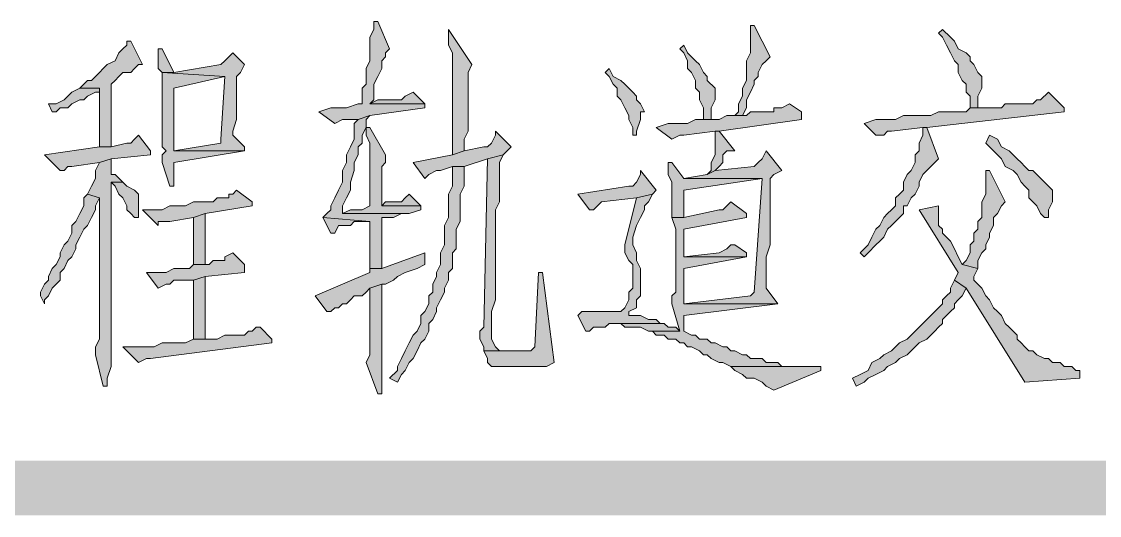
# Model space of a CAD drawing. Header units: millimetres. Extents: x 24 to 410, y 10 to 282.
# Drawn here: x 89.25 to 100.88, y 9.65 to 14.99 of the extents above; entities that cross this region are included whole.
import ezdxf

# ---------------------------------------------------------------- set-up
doc = ezdxf.new("R2010")
doc.units = ezdxf.units.MM

msp = doc.modelspace()

# ---------------------------------------------------------------- hatches: boundary and pattern name
h = msp.add_hatch(color=7)
h.dxf.hatch_style = 2
h.paths.add_polyline_path([(93.091, 14.986), (93.048667, 14.986), (93.048667, 14.943667), (93.048667, 14.901333), (93.006333, 14.816667), (93.006333, 14.562667), (92.964, 14.478), (92.964, 14.308667), (92.921667, 14.266333), (92.921667, 14.097), (92.879333, 14.097), (92.752333, 14.054667), (92.583, 14.054667), (92.456, 14.012333), (92.625333, 13.885333), (92.71, 13.927667), (92.879333, 13.927667), (93.006333, 13.97), (93.599, 14.054667), (93.599, 14.097), (93.006333, 14.097), (93.048667, 14.139333), (93.048667, 14.308667), (93.091, 14.393333), (93.133333, 14.478), (93.133333, 14.562667), (93.175667, 14.605), (93.175667, 14.647333), (93.218, 14.689667)])
h = msp.add_hatch(color=7)
h.dxf.hatch_style = 2
h.paths.add_polyline_path([(93.853, 14.901333), (93.853, 14.732), (93.895333, 14.647333), (93.895333, 13.546667), (94.022333, 13.589), (94.022333, 13.716), (94.064667, 13.800667), (94.064667, 14.054667), (94.064667, 14.181667), (94.064667, 14.435667), (94.107, 14.520333)])
h = msp.add_hatch(color=7)
h.dxf.hatch_style = 2
h.paths.add_polyline_path([(97.155, 14.943667), (97.112667, 14.943667), (97.112667, 14.901333), (97.112667, 14.647333), (97.070333, 14.562667), (97.070333, 14.351), (97.028, 14.266333), (97.028, 14.181667), (96.985667, 14.097), (96.985667, 14.012333), (96.943333, 13.97), (97.028, 13.97), (97.070333, 14.054667), (97.070333, 14.139333), (97.112667, 14.224), (97.155, 14.308667), (97.155, 14.351), (97.197333, 14.393333), (97.197333, 14.435667), (97.239667, 14.520333), (97.282, 14.562667), (97.324333, 14.605)])
h = msp.add_hatch(color=7)
h.dxf.hatch_style = 2
h.paths.add_polyline_path([(99.187, 14.901333), (99.144667, 14.859), (99.187, 14.816667), (99.229333, 14.732), (99.271667, 14.647333), (99.314, 14.562667), (99.356333, 14.520333), (99.356333, 14.435667), (99.398667, 14.351), (99.441, 14.308667), (99.441, 14.224), (99.483333, 14.181667), (99.483333, 14.054667), (99.568, 14.054667), (99.568, 14.181667), (99.610333, 14.266333), (99.610333, 14.393333), (99.568, 14.435667), (99.525667, 14.520333), (99.483333, 14.562667), (99.483333, 14.605), (99.441, 14.647333), (99.356333, 14.689667), (99.314, 14.774333), (99.271667, 14.816667)])
h = msp.add_hatch(color=7)
h.dxf.hatch_style = 2
h.paths.add_polyline_path([(90.424, 14.774333), (90.381667, 14.774333), (90.381667, 14.732), (90.339333, 14.689667), (90.297, 14.647333), (90.254667, 14.562667), (90.17, 14.520333), (90.127667, 14.478), (90.085333, 14.435667), (90.043, 14.393333), (90.000667, 14.351), (89.958333, 14.351), (89.916, 14.308667), (89.873667, 14.266333), (90.085333, 14.266333), (90.085333, 14.181667), (90.085333, 13.631333), (90.212333, 13.631333), (90.212333, 14.308667), (90.254667, 14.351), (90.297, 14.393333), (90.339333, 14.435667), (90.424, 14.435667), (90.466333, 14.478), (90.508667, 14.520333), (90.551, 14.520333)])
h = msp.add_hatch(color=7)
h.dxf.hatch_style = 2
h.paths.add_polyline_path([(90.762667, 14.689667), (90.720333, 14.689667), (90.720333, 14.605), (90.720333, 14.478), (90.762667, 14.435667), (90.889667, 14.435667)])
h = msp.add_hatch(color=7)
h.dxf.hatch_style = 2
h.paths.add_polyline_path([(96.393, 14.732), (96.350667, 14.689667), (96.393, 14.647333), (96.435333, 14.562667), (96.435333, 14.478), (96.477667, 14.435667), (96.52, 14.351), (96.52, 14.266333), (96.562333, 14.224), (96.562333, 14.139333), (96.604667, 14.054667), (96.604667, 13.927667), (96.689333, 13.927667), (96.689333, 14.054667), (96.731667, 14.139333), (96.731667, 14.266333), (96.647, 14.351), (96.647, 14.393333), (96.604667, 14.435667), (96.562333, 14.520333), (96.52, 14.562667), (96.435333, 14.647333)])
h = msp.add_hatch(color=7)
h.dxf.hatch_style = 2
h.paths.add_polyline_path([(91.524667, 14.647333), (91.482333, 14.605), (91.44, 14.562667), (91.397667, 14.520333), (90.889667, 14.435667), (90.762667, 14.435667), (91.44, 14.393333), (91.397667, 13.716), (91.397667, 13.673667), (90.889667, 13.589), (91.651667, 13.589), (91.651667, 13.631333), (91.524667, 13.758333), (91.524667, 13.800667), (91.567, 13.927667), (91.567, 14.393333), (91.609333, 14.435667), (91.651667, 14.520333)])
h = msp.add_hatch(color=7)
h.dxf.hatch_style = 2
h.paths.add_polyline_path([(90.762667, 14.435667), (90.762667, 13.631333), (90.805, 13.589), (90.762667, 13.546667), (90.762667, 13.462), (90.847333, 13.208), (90.889667, 13.208), (90.889667, 13.250333), (90.889667, 13.462), (91.651667, 13.589), (90.889667, 13.589), (90.889667, 13.631333), (90.889667, 13.800667), (90.889667, 13.885333), (90.889667, 14.266333), (91.44, 14.393333)])
h = msp.add_hatch(color=7)
h.dxf.hatch_style = 2
h.paths.add_polyline_path([(95.588667, 14.478), (95.546333, 14.435667), (95.588667, 14.393333), (95.631, 14.308667), (95.673333, 14.266333), (95.673333, 14.181667), (95.715667, 14.139333), (95.758, 14.054667), (95.800333, 13.97), (95.800333, 13.927667), (95.842667, 13.843), (95.842667, 13.758333), (95.885, 13.758333), (95.885, 13.800667), (95.927333, 13.927667), (95.927333, 14.012333), (95.969667, 14.012333), (95.927333, 14.097), (95.885, 14.139333), (95.885, 14.181667), (95.842667, 14.224), (95.800333, 14.266333), (95.758, 14.308667), (95.715667, 14.351), (95.631, 14.393333)])
h = msp.add_hatch(color=7)
h.dxf.hatch_style = 2
h.paths.add_polyline_path([(89.873667, 14.266333), (89.789, 14.224), (89.746667, 14.181667), (89.704333, 14.139333), (89.619667, 14.097), (89.535, 14.097), (89.577333, 14.012333), (89.619667, 14.012333), (89.662, 14.054667), (89.746667, 14.054667), (89.789, 14.097), (89.873667, 14.139333), (89.916, 14.139333), (89.958333, 14.181667), (90.043, 14.224), (90.085333, 14.224), (90.085333, 14.266333)])
h = msp.add_hatch(color=7)
h.dxf.hatch_style = 2
h.paths.add_polyline_path([(93.472, 14.224), (93.387333, 14.181667), (93.345, 14.139333), (93.091, 14.139333), (93.006333, 14.097), (93.599, 14.097)])
h = msp.add_hatch(color=7)
h.dxf.hatch_style = 2
h.paths.add_polyline_path([(100.33, 14.224), (100.245333, 14.139333), (100.203, 14.139333), (100.160667, 14.097), (99.864333, 14.097), (99.822, 14.054667), (99.483333, 14.054667), (99.441, 14.012333), (99.398667, 14.012333), (99.144667, 14.012333), (99.06, 13.97), (98.763667, 13.97), (98.679, 13.927667), (98.467333, 13.927667), (98.340333, 13.885333), (98.467333, 13.758333), (98.552, 13.758333), (98.594333, 13.800667), (98.636667, 13.800667), (98.975333, 13.843), (99.017667, 13.843), (100.499333, 14.012333), (100.499333, 14.054667)])
h = msp.add_hatch(color=7)
h.dxf.hatch_style = 2
h.paths.add_polyline_path([(97.536, 14.097), (97.451333, 14.054667), (97.366667, 14.054667), (97.366667, 14.012333), (97.112667, 14.012333), (97.070333, 13.97), (96.858667, 13.97), (96.774, 13.927667), (96.52, 13.927667), (96.435333, 13.885333), (96.308333, 13.885333), (96.223667, 13.885333), (96.096667, 13.843), (96.266, 13.716), (96.350667, 13.758333), (96.393, 13.758333), (96.731667, 13.800667), (96.774, 13.800667), (97.663, 13.927667), (97.663, 14.012333)])
h = msp.add_hatch(color=7)
h.dxf.hatch_style = 2
h.paths.add_polyline_path([(93.006333, 13.97), (92.879333, 13.927667), (92.837, 13.885333), (92.837, 13.716), (92.794667, 13.631333), (92.752333, 13.546667), (92.752333, 13.462), (92.71, 13.377333), (92.71, 13.250333), (92.667667, 13.165667), (92.625333, 13.081), (92.583, 12.996333), (92.583, 12.954), (92.540667, 12.911667), (92.498333, 12.869333), (93.006333, 12.827), (93.006333, 12.319), (93.133333, 12.319), (93.133333, 12.403667), (93.133333, 12.573), (93.133333, 12.869333), (93.175667, 12.869333), (93.260333, 12.869333), (93.345, 12.911667), (93.429667, 12.911667), (92.71, 12.911667), (92.71, 12.996333), (92.752333, 13.081), (92.794667, 13.165667), (92.794667, 13.250333), (92.837, 13.377333), (92.837, 13.462), (92.879333, 13.546667), (92.879333, 13.631333), (92.921667, 13.673667), (92.921667, 13.758333), (92.964, 13.843), (92.964, 13.927667)])
h = msp.add_hatch(color=7)
h.dxf.hatch_style = 2
h.paths.add_polyline_path([(90.508667, 13.758333), (90.466333, 13.716), (90.424, 13.673667), (90.381667, 13.673667), (90.212333, 13.631333), (90.085333, 13.631333), (89.492667, 13.546667), (89.662, 13.377333), (89.704333, 13.377333), (89.746667, 13.419667), (89.789, 13.419667), (90.085333, 13.462), (90.212333, 13.504333), (90.635667, 13.546667), (90.635667, 13.589)])
h = msp.add_hatch(color=7)
h.dxf.hatch_style = 2
h.paths.add_polyline_path([(93.006333, 13.843), (92.964, 13.843), (92.964, 13.758333), (93.006333, 13.673667), (93.006333, 12.996333), (92.921667, 12.954), (92.794667, 12.954), (92.71, 12.911667), (93.429667, 12.911667), (93.556667, 12.954), (93.556667, 12.996333), (93.133333, 12.996333), (93.133333, 13.123333), (93.133333, 13.208), (93.133333, 13.419667), (93.175667, 13.462), (93.175667, 13.546667)])
h = msp.add_hatch(color=7)
h.dxf.hatch_style = 2
h.paths.add_polyline_path([(94.361, 13.800667), (94.361, 13.758333), (94.318667, 13.673667), (94.276333, 13.631333), (94.234, 13.631333), (94.022333, 13.589), (93.895333, 13.546667), (93.472, 13.462), (93.599, 13.292667), (93.641333, 13.335), (93.726, 13.377333), (93.768333, 13.377333), (93.895333, 13.419667), (94.022333, 13.419667), (94.276333, 13.504333), (94.445667, 13.546667), (94.530333, 13.631333)])
h = msp.add_hatch(color=7)
h.dxf.hatch_style = 2
h.paths.add_polyline_path([(96.774, 13.800667), (96.731667, 13.800667), (96.731667, 13.758333), (96.731667, 13.546667), (96.689333, 13.462), (96.689333, 13.377333), (96.647, 13.335), (96.731667, 13.377333), (96.774, 13.419667), (96.816333, 13.462), (96.816333, 13.546667), (96.858667, 13.589), (96.943333, 13.589)])
h = msp.add_hatch(color=7)
h.dxf.hatch_style = 2
h.paths.add_polyline_path([(99.017667, 13.843), (98.975333, 13.843), (98.975333, 13.758333), (98.933, 13.673667), (98.933, 13.589), (98.890667, 13.546667), (98.890667, 13.462), (98.848333, 13.377333), (98.806, 13.335), (98.763667, 13.250333), (98.763667, 13.165667), (98.721333, 13.123333), (98.679, 13.081), (98.679, 12.996333), (98.636667, 12.954), (98.594333, 12.911667), (98.552, 12.869333), (98.509667, 12.784667), (98.467333, 12.742333), (98.425, 12.657667), (98.382667, 12.573), (98.298, 12.488333), (98.340333, 12.446), (98.382667, 12.488333), (98.467333, 12.573), (98.509667, 12.615333), (98.552, 12.657667), (98.594333, 12.742333), (98.636667, 12.784667), (98.679, 12.827), (98.721333, 12.869333), (98.763667, 12.911667), (98.763667, 12.996333), (98.806, 12.996333), (98.848333, 13.081), (98.890667, 13.123333), (98.933, 13.208), (98.933, 13.250333), (98.975333, 13.335), (99.017667, 13.377333), (99.06, 13.419667), (99.102333, 13.462), (99.144667, 13.504333)])
h = msp.add_hatch(color=7)
h.dxf.hatch_style = 2
h.paths.add_polyline_path([(99.695, 13.758333), (99.652667, 13.673667), (99.695, 13.631333), (99.737333, 13.589), (99.779667, 13.546667), (99.822, 13.504333), (99.864333, 13.419667), (99.949, 13.377333), (99.991333, 13.335), (100.033667, 13.250333), (100.076, 13.208), (100.118333, 13.165667), (100.118333, 13.081), (100.160667, 13.038667), (100.203, 12.996333), (100.245333, 12.911667), (100.287667, 12.869333), (100.33, 12.869333), (100.33, 12.954), (100.372333, 13.038667), (100.372333, 13.165667), (100.33, 13.208), (100.287667, 13.250333), (100.203, 13.335), (100.160667, 13.377333), (100.118333, 13.377333), (100.076, 13.419667), (100.033667, 13.462), (99.991333, 13.504333), (99.949, 13.546667), (99.906667, 13.589), (99.822, 13.631333), (99.779667, 13.716)])
h = msp.add_hatch(color=7)
h.dxf.hatch_style = 2
h.paths.add_polyline_path([(90.212333, 13.504333), (90.085333, 13.462), (90.043, 13.377333), (90.043, 13.292667), (90.000667, 13.208), (89.958333, 13.123333), (90.085333, 13.081), (90.085333, 11.726333), (90.085333, 11.684), (90.085333, 11.557), (90.043, 11.472333), (90.043, 11.387667), (90.127667, 11.049), (90.17, 11.049), (90.17, 11.133667), (90.212333, 11.260667), (90.212333, 13.250333), (90.339333, 13.250333), (90.254667, 13.335), (90.212333, 13.335)])
h = msp.add_hatch(color=7)
h.dxf.hatch_style = 2
h.paths.add_polyline_path([(94.445667, 13.546667), (94.276333, 13.504333), (94.234, 11.684), (94.191667, 11.641667), (94.191667, 11.557), (94.234, 11.472333), (94.234, 11.43), (94.488, 11.43), (94.403333, 11.43), (94.361, 11.472333), (94.318667, 11.557), (94.318667, 11.853333), (94.361, 11.980333), (94.361, 12.954), (94.403333, 13.038667), (94.403333, 13.123333), (94.403333, 13.462)])
h = msp.add_hatch(color=7)
h.dxf.hatch_style = 2
h.paths.add_polyline_path([(97.282, 13.589), (97.239667, 13.504333), (97.197333, 13.462), (97.155, 13.419667), (96.731667, 13.377333), (96.647, 13.335), (96.393, 13.292667), (97.239667, 13.292667), (97.155, 12.065), (97.112667, 12.022667), (96.393, 11.938), (97.409, 11.938), (97.282, 12.107333), (97.282, 12.446), (97.324333, 12.573), (97.324333, 13.165667), (97.324333, 13.208), (97.324333, 13.292667), (97.366667, 13.335), (97.451333, 13.377333)])
h = msp.add_hatch(color=7)
h.dxf.hatch_style = 2
h.paths.add_polyline_path([(94.022333, 13.419667), (93.895333, 13.419667), (93.895333, 13.335), (93.895333, 13.208), (93.853, 13.123333), (93.853, 12.869333), (93.810667, 12.784667), (93.810667, 12.573), (93.768333, 12.488333), (93.768333, 12.361333), (93.726, 12.276667), (93.726, 12.234333), (93.683667, 12.149667), (93.683667, 12.065), (93.641333, 12.022667), (93.641333, 11.938), (93.599, 11.853333), (93.556667, 11.811), (93.556667, 11.726333), (93.514333, 11.641667), (93.472, 11.599333), (93.429667, 11.514667), (93.387333, 11.43), (93.345, 11.345333), (93.302667, 11.260667), (93.302667, 11.218333), (93.218, 11.133667), (93.302667, 11.091333), (93.345, 11.176), (93.387333, 11.218333), (93.429667, 11.303), (93.472, 11.345333), (93.514333, 11.43), (93.556667, 11.514667), (93.599, 11.557), (93.641333, 11.641667), (93.641333, 11.726333), (93.683667, 11.768667), (93.726, 11.853333), (93.726, 11.895667), (93.768333, 11.980333), (93.810667, 12.065), (93.810667, 12.107333), (93.853, 12.192), (93.853, 12.276667), (93.895333, 12.319), (93.895333, 12.488333), (93.937667, 12.530667), (93.937667, 12.742333), (93.98, 12.827), (93.98, 13.123333), (94.022333, 13.208)])
h = msp.add_hatch(color=7)
h.dxf.hatch_style = 2
h.paths.add_polyline_path([(96.266, 13.462), (96.223667, 13.462), (96.223667, 13.419667), (96.223667, 13.335), (96.266, 13.250333), (96.266, 12.869333), (96.393, 12.869333), (96.393, 13.165667), (97.239667, 13.292667), (96.393, 13.292667)])
h = msp.add_hatch(color=7)
h.dxf.hatch_style = 2
h.paths.add_polyline_path([(95.927333, 13.377333), (95.927333, 13.335), (95.885, 13.250333), (95.842667, 13.208), (95.800333, 13.208), (95.25, 13.123333), (95.377, 12.954), (95.419333, 12.954), (95.461667, 12.996333), (95.504, 13.038667), (95.885, 13.081), (96.054333, 13.123333), (96.096667, 13.165667)])
h = msp.add_hatch(color=7)
h.dxf.hatch_style = 2
h.paths.add_polyline_path([(99.695, 13.377333), (99.652667, 13.377333), (99.652667, 13.335), (99.652667, 13.123333), (99.610333, 13.038667), (99.610333, 12.869333), (99.568, 12.827), (99.568, 12.742333), (99.525667, 12.7), (99.525667, 12.615333), (99.483333, 12.573), (99.483333, 12.488333), (99.441, 12.403667), (99.398667, 12.361333), (99.568, 12.319), (99.568, 12.403667), (99.610333, 12.488333), (99.652667, 12.530667), (99.652667, 12.573), (99.695, 12.657667), (99.695, 12.7), (99.737333, 12.784667), (99.737333, 12.869333), (99.779667, 12.911667), (99.822, 12.996333), (99.864333, 13.038667)])
h = msp.add_hatch(color=7)
h.dxf.hatch_style = 2
h.paths.add_polyline_path([(90.339333, 13.250333), (90.212333, 13.250333), (90.254667, 13.208), (90.297, 13.123333), (90.339333, 13.081), (90.381667, 12.996333), (90.381667, 12.954), (90.424, 12.911667), (90.466333, 12.869333), (90.508667, 12.869333), (90.508667, 12.911667), (90.508667, 13.123333), (90.466333, 13.165667), (90.381667, 13.208)])
h = msp.add_hatch(color=7)
h.dxf.hatch_style = 2
h.paths.add_polyline_path([(91.567, 13.165667), (91.524667, 13.123333), (91.482333, 13.123333), (91.482333, 13.081), (91.355333, 13.081), (91.313, 13.038667), (91.101333, 13.038667), (91.016667, 12.996333), (90.847333, 12.996333), (90.762667, 12.954), (90.551, 12.954), (90.720333, 12.784667), (90.720333, 12.827), (90.805, 12.827), (90.847333, 12.827), (91.101333, 12.869333), (91.228333, 12.911667), (91.736333, 12.996333), (91.736333, 13.038667)])
h = msp.add_hatch(color=7)
h.dxf.hatch_style = 2
h.paths.add_polyline_path([(89.958333, 13.123333), (89.916, 13.081), (89.916, 12.996333), (89.873667, 12.911667), (89.831333, 12.827), (89.789, 12.784667), (89.789, 12.7), (89.746667, 12.615333), (89.704333, 12.573), (89.662, 12.488333), (89.662, 12.446), (89.619667, 12.361333), (89.577333, 12.319), (89.535, 12.234333), (89.535, 12.192), (89.492667, 12.149667), (89.450333, 12.065), (89.450333, 12.022667), (89.492667, 11.938), (89.492667, 11.980333), (89.535, 12.022667), (89.577333, 12.107333), (89.619667, 12.149667), (89.662, 12.192), (89.662, 12.276667), (89.704333, 12.319), (89.746667, 12.403667), (89.789, 12.446), (89.831333, 12.530667), (89.831333, 12.573), (89.873667, 12.657667), (89.916, 12.742333), (89.958333, 12.784667), (90.000667, 12.869333), (90.043, 12.954), (90.043, 12.996333), (90.085333, 13.081)])
h = msp.add_hatch(color=7)
h.dxf.hatch_style = 2
h.paths.add_polyline_path([(93.429667, 13.123333), (93.387333, 13.081), (93.345, 13.038667), (93.175667, 13.038667), (93.133333, 12.996333), (93.556667, 12.996333)])
h = msp.add_hatch(color=7)
h.dxf.hatch_style = 2
h.paths.add_polyline_path([(96.054333, 13.123333), (95.885, 13.081), (95.758, 12.573), (95.758, 12.488333), (95.800333, 12.403667), (95.842667, 12.361333), (95.842667, 12.107333), (95.800333, 12.065), (95.800333, 11.980333), (95.758, 11.895667), (95.715667, 11.853333), (95.292333, 11.853333), (95.25, 11.811), (95.334667, 11.641667), (95.377, 11.641667), (95.419333, 11.684), (95.546333, 11.684), (95.588667, 11.726333), (96.181333, 11.726333), (96.139, 11.726333), (96.096667, 11.768667), (96.012, 11.768667), (95.927333, 11.811), (95.800333, 11.811), (95.800333, 11.853333), (95.885, 11.895667), (95.885, 11.980333), (95.927333, 12.022667), (95.927333, 12.319), (95.885, 12.403667), (95.885, 12.488333), (95.842667, 12.573), (95.842667, 12.657667), (95.885, 12.784667), (95.927333, 12.869333), (95.969667, 12.954), (95.969667, 12.996333), (96.012, 13.038667)])
h = msp.add_hatch(color=7)
h.dxf.hatch_style = 2
h.paths.add_polyline_path([(96.901, 13.038667), (96.858667, 12.996333), (96.816333, 12.954), (96.774, 12.954), (96.393, 12.869333), (96.266, 12.869333), (96.308333, 12.742333), (96.308333, 12.065), (96.266, 12.022667), (96.266, 11.938), (96.350667, 11.641667), (96.012, 11.641667), (96.054333, 11.641667), (96.096667, 11.599333), (96.181333, 11.599333), (96.223667, 11.557), (96.308333, 11.557), (96.350667, 11.514667), (96.393, 11.514667), (96.435333, 11.472333), (96.477667, 11.472333), (96.562333, 11.43), (96.604667, 11.387667), (96.647, 11.387667), (96.689333, 11.345333), (96.774, 11.303), (96.816333, 11.303), (96.901, 11.260667), (97.747667, 11.260667), (97.705333, 11.260667), (97.451333, 11.260667), (97.409, 11.303), (97.282, 11.303), (97.239667, 11.345333), (97.112667, 11.345333), (97.070333, 11.387667), (97.028, 11.387667), (96.943333, 11.43), (96.901, 11.43), (96.858667, 11.472333), (96.816333, 11.472333), (96.731667, 11.514667), (96.689333, 11.514667), (96.647, 11.557), (96.562333, 11.557), (96.52, 11.599333), (96.477667, 11.599333), (96.393, 11.641667), (96.393, 11.811), (97.409, 11.938), (96.393, 11.938), (96.393, 11.980333), (96.393, 12.319), (97.070333, 12.446), (96.393, 12.446), (96.393, 12.488333), (96.393, 12.742333), (97.070333, 12.869333), (97.070333, 12.911667)])
h = msp.add_hatch(color=7)
h.dxf.hatch_style = 2
h.paths.add_polyline_path([(99.144667, 12.996333), (98.933, 12.954), (99.356333, 12.276667), (99.314, 12.192), (99.441, 12.107333), (100.076, 11.091333), (100.668667, 11.133667), (100.668667, 11.218333), (100.626333, 11.218333), (100.584, 11.260667), (100.499333, 11.260667), (100.457, 11.303), (100.372333, 11.303), (100.33, 11.345333), (100.287667, 11.345333), (100.203, 11.387667), (100.160667, 11.43), (100.118333, 11.43), (100.076, 11.472333), (100.033667, 11.514667), (99.991333, 11.557), (99.991333, 11.599333), (99.949, 11.641667), (99.906667, 11.684), (99.864333, 11.726333), (99.822, 11.811), (99.779667, 11.853333), (99.737333, 11.895667), (99.695, 11.980333), (99.652667, 12.022667), (99.610333, 12.107333), (99.525667, 12.192), (99.525667, 12.234333), (99.568, 12.319), (99.398667, 12.361333), (99.356333, 12.446), (99.314, 12.530667), (99.271667, 12.615333), (99.229333, 12.657667), (99.187, 12.7), (99.187, 12.742333), (99.144667, 12.784667)])
h = msp.add_hatch(color=7)
h.dxf.hatch_style = 2
h.paths.add_polyline_path([(91.228333, 12.911667), (91.101333, 12.869333), (91.101333, 12.361333), (91.228333, 12.361333)])
h = msp.add_hatch(color=7)
h.dxf.hatch_style = 2
h.paths.add_polyline_path([(92.498333, 12.869333), (92.583, 12.7), (92.625333, 12.7), (92.667667, 12.784667), (92.794667, 12.784667), (92.837, 12.827), (93.006333, 12.827)])
h = msp.add_hatch(color=7)
h.dxf.hatch_style = 2
h.paths.add_polyline_path([(96.943333, 12.573), (96.901, 12.573), (96.858667, 12.530667), (96.774, 12.488333), (96.393, 12.446), (97.070333, 12.446), (97.070333, 12.488333)])
h = msp.add_hatch(color=7)
h.dxf.hatch_style = 2
h.paths.add_polyline_path([(91.524667, 12.488333), (91.44, 12.446), (91.44, 12.403667), (91.397667, 12.403667), (91.313, 12.403667), (91.270667, 12.361333), (91.101333, 12.361333), (91.059, 12.319), (90.889667, 12.319), (90.805, 12.276667), (90.593333, 12.276667), (90.720333, 12.107333), (90.805, 12.149667), (90.847333, 12.149667), (90.889667, 12.192), (91.101333, 12.192), (91.228333, 12.234333), (91.651667, 12.276667), (91.651667, 12.361333)])
h = msp.add_hatch(color=7)
h.dxf.hatch_style = 2
h.paths.add_polyline_path([(93.599, 12.488333), (93.133333, 12.319), (93.006333, 12.319), (93.006333, 12.276667), (92.413667, 12.022667), (92.540667, 11.853333), (92.583, 11.853333), (92.625333, 11.895667), (92.667667, 11.895667), (92.71, 11.938), (92.752333, 11.938), (92.794667, 11.980333), (92.837, 12.022667), (92.921667, 12.022667), (92.964, 12.065), (93.006333, 12.107333), (93.133333, 12.149667), (93.175667, 12.149667), (93.260333, 12.192), (93.302667, 12.234333), (93.387333, 12.276667), (93.514333, 12.319), (93.599, 12.361333)])
h = msp.add_hatch(color=7)
h.dxf.hatch_style = 2
h.paths.add_polyline_path([(91.228333, 12.234333), (91.101333, 12.192), (91.101333, 11.557), (91.228333, 11.557)])
h = msp.add_hatch(color=7)
h.dxf.hatch_style = 2
h.paths.add_polyline_path([(94.869, 12.276667), (94.826667, 12.276667), (94.784333, 11.472333), (94.742, 11.43), (94.234, 11.43), (94.276333, 11.345333), (94.276333, 11.303), (94.318667, 11.260667), (94.911333, 11.260667), (94.996, 11.303)])
h = msp.add_hatch(color=7)
h.dxf.hatch_style = 2
h.paths.add_polyline_path([(93.133333, 12.149667), (93.006333, 12.107333), (93.006333, 11.387667), (92.964, 11.303), (93.091, 10.964333), (93.133333, 10.964333), (93.133333, 11.006667), (93.133333, 11.514667), (93.133333, 11.599333)])
h = msp.add_hatch(color=7)
h.dxf.hatch_style = 2
h.paths.add_polyline_path([(99.314, 12.192), (99.271667, 12.107333), (99.271667, 12.065), (99.229333, 12.022667), (99.187, 11.980333), (99.187, 11.938), (99.144667, 11.895667), (99.102333, 11.853333), (99.06, 11.811), (99.017667, 11.768667), (98.975333, 11.726333), (98.933, 11.684), (98.890667, 11.641667), (98.848333, 11.599333), (98.806, 11.557), (98.721333, 11.514667), (98.679, 11.472333), (98.636667, 11.43), (98.552, 11.387667), (98.509667, 11.345333), (98.425, 11.303), (98.382667, 11.218333), (98.298, 11.176), (98.213333, 11.133667), (98.255667, 11.049), (98.340333, 11.091333), (98.382667, 11.133667), (98.467333, 11.176), (98.552, 11.218333), (98.594333, 11.260667), (98.679, 11.303), (98.721333, 11.345333), (98.806, 11.387667), (98.848333, 11.43), (98.890667, 11.472333), (98.933, 11.514667), (99.017667, 11.557), (99.06, 11.599333), (99.102333, 11.641667), (99.144667, 11.684), (99.187, 11.726333), (99.187, 11.768667), (99.229333, 11.811), (99.271667, 11.853333), (99.314, 11.895667), (99.314, 11.938), (99.356333, 11.980333), (99.398667, 12.022667), (99.441, 12.107333)])
h = msp.add_hatch(color=7)
h.dxf.hatch_style = 2
h.paths.add_polyline_path([(95.546333, 11.853333), (95.292333, 11.853333), (95.715667, 11.853333)])
h = msp.add_hatch(color=7)
h.dxf.hatch_style = 2
h.paths.add_polyline_path([(91.821, 11.684), (91.778667, 11.684), (91.736333, 11.641667), (91.694, 11.641667), (91.651667, 11.599333), (91.44, 11.599333), (91.355333, 11.557), (91.101333, 11.557), (91.016667, 11.514667), (90.762667, 11.514667), (90.678, 11.472333), (90.466333, 11.472333), (90.339333, 11.472333), (90.508667, 11.303), (90.593333, 11.345333), (90.635667, 11.345333), (91.948, 11.514667), (91.948, 11.557)])
h = msp.add_hatch(color=7)
h.dxf.hatch_style = 2
h.paths.add_polyline_path([(96.181333, 11.726333), (95.631, 11.726333), (95.715667, 11.726333), (95.758, 11.684), (95.927333, 11.684), (96.012, 11.641667), (96.350667, 11.641667), (96.308333, 11.684), (96.223667, 11.684)])
h = msp.add_hatch(color=7)
h.dxf.hatch_style = 2
h.paths.add_polyline_path([(97.874667, 11.260667), (96.901, 11.260667), (96.943333, 11.218333), (97.028, 11.176), (97.070333, 11.133667), (97.155, 11.133667), (97.239667, 11.091333), (97.282, 11.049), (97.366667, 11.006667), (97.874667, 11.218333)])
h = msp.add_hatch(color=7)
h.dxf.hatch_style = 2
h.paths.add_polyline_path([(30.395333, 10.244667), (29.802667, 9.652), (409.786667, 10.244667)])
h = msp.add_hatch(color=7)
h.dxf.hatch_style = 2
h.paths.add_polyline_path([(29.802667, 9.652), (409.786667, 10.244667), (410.379333, 9.652)])

# ---------------------------------------------------------------- linework, layer by layer
at = {"color": 7, "lineweight": 0}
for points in [[(93.091, 14.986), (93.048667, 14.986), (93.048667, 14.943667), (93.048667, 14.901333), (93.006333, 14.816667), (93.006333, 14.562667), (92.964, 14.478), (92.964, 14.308667), (92.921667, 14.266333), (92.921667, 14.097), (92.879333, 14.097), (92.752333, 14.054667), (92.583, 14.054667), (92.456, 14.012333), (92.625333, 13.885333), (92.71, 13.927667), (92.879333, 13.927667), (93.006333, 13.97), (93.599, 14.054667), (93.599, 14.097), (93.006333, 14.097), (93.048667, 14.139333), (93.048667, 14.308667), (93.091, 14.393333), (93.133333, 14.478), (93.133333, 14.562667), (93.175667, 14.605), (93.175667, 14.647333), (93.218, 14.689667)], [(93.853, 14.901333), (93.853, 14.732), (93.895333, 14.647333), (93.895333, 13.546667), (94.022333, 13.589), (94.022333, 13.716), (94.064667, 13.800667), (94.064667, 14.054667), (94.064667, 14.181667), (94.064667, 14.435667), (94.107, 14.520333)], [(97.155, 14.943667), (97.112667, 14.943667), (97.112667, 14.901333), (97.112667, 14.647333), (97.070333, 14.562667), (97.070333, 14.351), (97.028, 14.266333), (97.028, 14.181667), (96.985667, 14.097), (96.985667, 14.012333), (96.943333, 13.97), (97.028, 13.97), (97.070333, 14.054667), (97.070333, 14.139333), (97.112667, 14.224), (97.155, 14.308667), (97.155, 14.351), (97.197333, 14.393333), (97.197333, 14.435667), (97.239667, 14.520333), (97.282, 14.562667), (97.324333, 14.605)], [(99.187, 14.901333), (99.144667, 14.859), (99.187, 14.816667), (99.229333, 14.732), (99.271667, 14.647333), (99.314, 14.562667), (99.356333, 14.520333), (99.356333, 14.435667), (99.398667, 14.351), (99.441, 14.308667), (99.441, 14.224), (99.483333, 14.181667), (99.483333, 14.054667), (99.568, 14.054667), (99.568, 14.181667), (99.610333, 14.266333), (99.610333, 14.393333), (99.568, 14.435667), (99.525667, 14.520333), (99.483333, 14.562667), (99.483333, 14.605), (99.441, 14.647333), (99.356333, 14.689667), (99.314, 14.774333), (99.271667, 14.816667)], [(90.424, 14.774333), (90.381667, 14.774333), (90.381667, 14.732), (90.339333, 14.689667), (90.297, 14.647333), (90.254667, 14.562667), (90.17, 14.520333), (90.127667, 14.478), (90.085333, 14.435667), (90.043, 14.393333), (90.000667, 14.351), (89.958333, 14.351), (89.916, 14.308667), (89.873667, 14.266333), (90.085333, 14.266333), (90.085333, 14.181667), (90.085333, 13.631333), (90.212333, 13.631333), (90.212333, 14.308667), (90.254667, 14.351), (90.297, 14.393333), (90.339333, 14.435667), (90.424, 14.435667), (90.466333, 14.478), (90.508667, 14.520333), (90.551, 14.520333)], [(90.762667, 14.689667), (90.720333, 14.689667), (90.720333, 14.605), (90.720333, 14.478), (90.762667, 14.435667), (90.889667, 14.435667)], [(96.393, 14.732), (96.350667, 14.689667), (96.393, 14.647333), (96.435333, 14.562667), (96.435333, 14.478), (96.477667, 14.435667), (96.52, 14.351), (96.52, 14.266333), (96.562333, 14.224), (96.562333, 14.139333), (96.604667, 14.054667), (96.604667, 13.927667), (96.689333, 13.927667), (96.689333, 14.054667), (96.731667, 14.139333), (96.731667, 14.266333), (96.647, 14.351), (96.647, 14.393333), (96.604667, 14.435667), (96.562333, 14.520333), (96.52, 14.562667), (96.435333, 14.647333)], [(91.524667, 14.647333), (91.482333, 14.605), (91.44, 14.562667), (91.397667, 14.520333), (90.889667, 14.435667), (90.762667, 14.435667), (91.44, 14.393333), (91.397667, 13.716), (91.397667, 13.673667), (90.889667, 13.589), (91.651667, 13.589), (91.651667, 13.631333), (91.524667, 13.758333), (91.524667, 13.800667), (91.567, 13.927667), (91.567, 14.393333), (91.609333, 14.435667), (91.651667, 14.520333)], [(90.762667, 14.435667), (90.762667, 13.631333), (90.805, 13.589), (90.762667, 13.546667), (90.762667, 13.462), (90.847333, 13.208), (90.889667, 13.208), (90.889667, 13.250333), (90.889667, 13.462), (91.651667, 13.589), (90.889667, 13.589), (90.889667, 13.631333), (90.889667, 13.800667), (90.889667, 13.885333), (90.889667, 14.266333), (91.44, 14.393333)], [(95.588667, 14.478), (95.546333, 14.435667), (95.588667, 14.393333), (95.631, 14.308667), (95.673333, 14.266333), (95.673333, 14.181667), (95.715667, 14.139333), (95.758, 14.054667), (95.800333, 13.97), (95.800333, 13.927667), (95.842667, 13.843), (95.842667, 13.758333), (95.885, 13.758333), (95.885, 13.800667), (95.927333, 13.927667), (95.927333, 14.012333), (95.969667, 14.012333), (95.927333, 14.097), (95.885, 14.139333), (95.885, 14.181667), (95.842667, 14.224), (95.800333, 14.266333), (95.758, 14.308667), (95.715667, 14.351), (95.631, 14.393333)], [(89.873667, 14.266333), (89.789, 14.224), (89.746667, 14.181667), (89.704333, 14.139333), (89.619667, 14.097), (89.535, 14.097), (89.577333, 14.012333), (89.619667, 14.012333), (89.662, 14.054667), (89.746667, 14.054667), (89.789, 14.097), (89.873667, 14.139333), (89.916, 14.139333), (89.958333, 14.181667), (90.043, 14.224), (90.085333, 14.224), (90.085333, 14.266333)], [(93.472, 14.224), (93.387333, 14.181667), (93.345, 14.139333), (93.091, 14.139333), (93.006333, 14.097), (93.599, 14.097)], [(100.33, 14.224), (100.245333, 14.139333), (100.203, 14.139333), (100.160667, 14.097), (99.864333, 14.097), (99.822, 14.054667), (99.483333, 14.054667), (99.441, 14.012333), (99.398667, 14.012333), (99.144667, 14.012333), (99.06, 13.97), (98.763667, 13.97), (98.679, 13.927667), (98.467333, 13.927667), (98.340333, 13.885333), (98.467333, 13.758333), (98.552, 13.758333), (98.594333, 13.800667), (98.636667, 13.800667), (98.975333, 13.843), (99.017667, 13.843), (100.499333, 14.012333), (100.499333, 14.054667)], [(97.536, 14.097), (97.451333, 14.054667), (97.366667, 14.054667), (97.366667, 14.012333), (97.112667, 14.012333), (97.070333, 13.97), (96.858667, 13.97), (96.774, 13.927667), (96.52, 13.927667), (96.435333, 13.885333), (96.308333, 13.885333), (96.223667, 13.885333), (96.096667, 13.843), (96.266, 13.716), (96.350667, 13.758333), (96.393, 13.758333), (96.731667, 13.800667), (96.774, 13.800667), (97.663, 13.927667), (97.663, 14.012333)], [(93.006333, 13.97), (92.879333, 13.927667), (92.837, 13.885333), (92.837, 13.716), (92.794667, 13.631333), (92.752333, 13.546667), (92.752333, 13.462), (92.71, 13.377333), (92.71, 13.250333), (92.667667, 13.165667), (92.625333, 13.081), (92.583, 12.996333), (92.583, 12.954), (92.540667, 12.911667), (92.498333, 12.869333), (93.006333, 12.827), (93.006333, 12.319), (93.133333, 12.319), (93.133333, 12.403667), (93.133333, 12.573), (93.133333, 12.869333), (93.175667, 12.869333), (93.260333, 12.869333), (93.345, 12.911667), (93.429667, 12.911667), (92.71, 12.911667), (92.71, 12.996333), (92.752333, 13.081), (92.794667, 13.165667), (92.794667, 13.250333), (92.837, 13.377333), (92.837, 13.462), (92.879333, 13.546667), (92.879333, 13.631333), (92.921667, 13.673667), (92.921667, 13.758333), (92.964, 13.843), (92.964, 13.927667)], [(90.508667, 13.758333), (90.466333, 13.716), (90.424, 13.673667), (90.381667, 13.673667), (90.212333, 13.631333), (90.085333, 13.631333), (89.492667, 13.546667), (89.662, 13.377333), (89.704333, 13.377333), (89.746667, 13.419667), (89.789, 13.419667), (90.085333, 13.462), (90.212333, 13.504333), (90.635667, 13.546667), (90.635667, 13.589)], [(93.006333, 13.843), (92.964, 13.843), (92.964, 13.758333), (93.006333, 13.673667), (93.006333, 12.996333), (92.921667, 12.954), (92.794667, 12.954), (92.71, 12.911667), (93.429667, 12.911667), (93.556667, 12.954), (93.556667, 12.996333), (93.133333, 12.996333), (93.133333, 13.123333), (93.133333, 13.208), (93.133333, 13.419667), (93.175667, 13.462), (93.175667, 13.546667)], [(94.361, 13.800667), (94.361, 13.758333), (94.318667, 13.673667), (94.276333, 13.631333), (94.234, 13.631333), (94.022333, 13.589), (93.895333, 13.546667), (93.472, 13.462), (93.599, 13.292667), (93.641333, 13.335), (93.726, 13.377333), (93.768333, 13.377333), (93.895333, 13.419667), (94.022333, 13.419667), (94.276333, 13.504333), (94.445667, 13.546667), (94.530333, 13.631333)], [(96.774, 13.800667), (96.731667, 13.800667), (96.731667, 13.758333), (96.731667, 13.546667), (96.689333, 13.462), (96.689333, 13.377333), (96.647, 13.335), (96.731667, 13.377333), (96.774, 13.419667), (96.816333, 13.462), (96.816333, 13.546667), (96.858667, 13.589), (96.943333, 13.589)], [(99.017667, 13.843), (98.975333, 13.843), (98.975333, 13.758333), (98.933, 13.673667), (98.933, 13.589), (98.890667, 13.546667), (98.890667, 13.462), (98.848333, 13.377333), (98.806, 13.335), (98.763667, 13.250333), (98.763667, 13.165667), (98.721333, 13.123333), (98.679, 13.081), (98.679, 12.996333), (98.636667, 12.954), (98.594333, 12.911667), (98.552, 12.869333), (98.509667, 12.784667), (98.467333, 12.742333), (98.425, 12.657667), (98.382667, 12.573), (98.298, 12.488333), (98.340333, 12.446), (98.382667, 12.488333), (98.467333, 12.573), (98.509667, 12.615333), (98.552, 12.657667), (98.594333, 12.742333), (98.636667, 12.784667), (98.679, 12.827), (98.721333, 12.869333), (98.763667, 12.911667), (98.763667, 12.996333), (98.806, 12.996333), (98.848333, 13.081), (98.890667, 13.123333), (98.933, 13.208), (98.933, 13.250333), (98.975333, 13.335), (99.017667, 13.377333), (99.06, 13.419667), (99.102333, 13.462), (99.144667, 13.504333)], [(99.695, 13.758333), (99.652667, 13.673667), (99.695, 13.631333), (99.737333, 13.589), (99.779667, 13.546667), (99.822, 13.504333), (99.864333, 13.419667), (99.949, 13.377333), (99.991333, 13.335), (100.033667, 13.250333), (100.076, 13.208), (100.118333, 13.165667), (100.118333, 13.081), (100.160667, 13.038667), (100.203, 12.996333), (100.245333, 12.911667), (100.287667, 12.869333), (100.33, 12.869333), (100.33, 12.954), (100.372333, 13.038667), (100.372333, 13.165667), (100.33, 13.208), (100.287667, 13.250333), (100.203, 13.335), (100.160667, 13.377333), (100.118333, 13.377333), (100.076, 13.419667), (100.033667, 13.462), (99.991333, 13.504333), (99.949, 13.546667), (99.906667, 13.589), (99.822, 13.631333), (99.779667, 13.716)], [(90.212333, 13.504333), (90.085333, 13.462), (90.043, 13.377333), (90.043, 13.292667), (90.000667, 13.208), (89.958333, 13.123333), (90.085333, 13.081), (90.085333, 11.726333), (90.085333, 11.684), (90.085333, 11.557), (90.043, 11.472333), (90.043, 11.387667), (90.127667, 11.049), (90.17, 11.049), (90.17, 11.133667), (90.212333, 11.260667), (90.212333, 13.250333), (90.339333, 13.250333), (90.254667, 13.335), (90.212333, 13.335)], [(94.445667, 13.546667), (94.276333, 13.504333), (94.234, 11.684), (94.191667, 11.641667), (94.191667, 11.557), (94.234, 11.472333), (94.234, 11.43), (94.488, 11.43), (94.403333, 11.43), (94.361, 11.472333), (94.318667, 11.557), (94.318667, 11.853333), (94.361, 11.980333), (94.361, 12.954), (94.403333, 13.038667), (94.403333, 13.123333), (94.403333, 13.462)], [(97.282, 13.589), (97.239667, 13.504333), (97.197333, 13.462), (97.155, 13.419667), (96.731667, 13.377333), (96.647, 13.335), (96.393, 13.292667), (97.239667, 13.292667), (97.155, 12.065), (97.112667, 12.022667), (96.393, 11.938), (97.409, 11.938), (97.282, 12.107333), (97.282, 12.446), (97.324333, 12.573), (97.324333, 13.165667), (97.324333, 13.208), (97.324333, 13.292667), (97.366667, 13.335), (97.451333, 13.377333)], [(94.022333, 13.419667), (93.895333, 13.419667), (93.895333, 13.335), (93.895333, 13.208), (93.853, 13.123333), (93.853, 12.869333), (93.810667, 12.784667), (93.810667, 12.573), (93.768333, 12.488333), (93.768333, 12.361333), (93.726, 12.276667), (93.726, 12.234333), (93.683667, 12.149667), (93.683667, 12.065), (93.641333, 12.022667), (93.641333, 11.938), (93.599, 11.853333), (93.556667, 11.811), (93.556667, 11.726333), (93.514333, 11.641667), (93.472, 11.599333), (93.429667, 11.514667), (93.387333, 11.43), (93.345, 11.345333), (93.302667, 11.260667), (93.302667, 11.218333), (93.218, 11.133667), (93.302667, 11.091333), (93.345, 11.176), (93.387333, 11.218333), (93.429667, 11.303), (93.472, 11.345333), (93.514333, 11.43), (93.556667, 11.514667), (93.599, 11.557), (93.641333, 11.641667), (93.641333, 11.726333), (93.683667, 11.768667), (93.726, 11.853333), (93.726, 11.895667), (93.768333, 11.980333), (93.810667, 12.065), (93.810667, 12.107333), (93.853, 12.192), (93.853, 12.276667), (93.895333, 12.319), (93.895333, 12.488333), (93.937667, 12.530667), (93.937667, 12.742333), (93.98, 12.827), (93.98, 13.123333), (94.022333, 13.208)], [(96.266, 13.462), (96.223667, 13.462), (96.223667, 13.419667), (96.223667, 13.335), (96.266, 13.250333), (96.266, 12.869333), (96.393, 12.869333), (96.393, 13.165667), (97.239667, 13.292667), (96.393, 13.292667)], [(95.927333, 13.377333), (95.927333, 13.335), (95.885, 13.250333), (95.842667, 13.208), (95.800333, 13.208), (95.25, 13.123333), (95.377, 12.954), (95.419333, 12.954), (95.461667, 12.996333), (95.504, 13.038667), (95.885, 13.081), (96.054333, 13.123333), (96.096667, 13.165667)], [(99.695, 13.377333), (99.652667, 13.377333), (99.652667, 13.335), (99.652667, 13.123333), (99.610333, 13.038667), (99.610333, 12.869333), (99.568, 12.827), (99.568, 12.742333), (99.525667, 12.7), (99.525667, 12.615333), (99.483333, 12.573), (99.483333, 12.488333), (99.441, 12.403667), (99.398667, 12.361333), (99.568, 12.319), (99.568, 12.403667), (99.610333, 12.488333), (99.652667, 12.530667), (99.652667, 12.573), (99.695, 12.657667), (99.695, 12.7), (99.737333, 12.784667), (99.737333, 12.869333), (99.779667, 12.911667), (99.822, 12.996333), (99.864333, 13.038667)], [(90.339333, 13.250333), (90.212333, 13.250333), (90.254667, 13.208), (90.297, 13.123333), (90.339333, 13.081), (90.381667, 12.996333), (90.381667, 12.954), (90.424, 12.911667), (90.466333, 12.869333), (90.508667, 12.869333), (90.508667, 12.911667), (90.508667, 13.123333), (90.466333, 13.165667), (90.381667, 13.208)], [(91.567, 13.165667), (91.524667, 13.123333), (91.482333, 13.123333), (91.482333, 13.081), (91.355333, 13.081), (91.313, 13.038667), (91.101333, 13.038667), (91.016667, 12.996333), (90.847333, 12.996333), (90.762667, 12.954), (90.551, 12.954), (90.720333, 12.784667), (90.720333, 12.827), (90.805, 12.827), (90.847333, 12.827), (91.101333, 12.869333), (91.228333, 12.911667), (91.736333, 12.996333), (91.736333, 13.038667)], [(89.958333, 13.123333), (89.916, 13.081), (89.916, 12.996333), (89.873667, 12.911667), (89.831333, 12.827), (89.789, 12.784667), (89.789, 12.7), (89.746667, 12.615333), (89.704333, 12.573), (89.662, 12.488333), (89.662, 12.446), (89.619667, 12.361333), (89.577333, 12.319), (89.535, 12.234333), (89.535, 12.192), (89.492667, 12.149667), (89.450333, 12.065), (89.450333, 12.022667), (89.492667, 11.938), (89.492667, 11.980333), (89.535, 12.022667), (89.577333, 12.107333), (89.619667, 12.149667), (89.662, 12.192), (89.662, 12.276667), (89.704333, 12.319), (89.746667, 12.403667), (89.789, 12.446), (89.831333, 12.530667), (89.831333, 12.573), (89.873667, 12.657667), (89.916, 12.742333), (89.958333, 12.784667), (90.000667, 12.869333), (90.043, 12.954), (90.043, 12.996333), (90.085333, 13.081)], [(93.429667, 13.123333), (93.387333, 13.081), (93.345, 13.038667), (93.175667, 13.038667), (93.133333, 12.996333), (93.556667, 12.996333)], [(96.054333, 13.123333), (95.885, 13.081), (95.758, 12.573), (95.758, 12.488333), (95.800333, 12.403667), (95.842667, 12.361333), (95.842667, 12.107333), (95.800333, 12.065), (95.800333, 11.980333), (95.758, 11.895667), (95.715667, 11.853333), (95.292333, 11.853333), (95.25, 11.811), (95.334667, 11.641667), (95.377, 11.641667), (95.419333, 11.684), (95.546333, 11.684), (95.588667, 11.726333), (96.181333, 11.726333), (96.139, 11.726333), (96.096667, 11.768667), (96.012, 11.768667), (95.927333, 11.811), (95.800333, 11.811), (95.800333, 11.853333), (95.885, 11.895667), (95.885, 11.980333), (95.927333, 12.022667), (95.927333, 12.319), (95.885, 12.403667), (95.885, 12.488333), (95.842667, 12.573), (95.842667, 12.657667), (95.885, 12.784667), (95.927333, 12.869333), (95.969667, 12.954), (95.969667, 12.996333), (96.012, 13.038667)], [(96.901, 13.038667), (96.858667, 12.996333), (96.816333, 12.954), (96.774, 12.954), (96.393, 12.869333), (96.266, 12.869333), (96.308333, 12.742333), (96.308333, 12.065), (96.266, 12.022667), (96.266, 11.938), (96.350667, 11.641667), (96.012, 11.641667), (96.054333, 11.641667), (96.096667, 11.599333), (96.181333, 11.599333), (96.223667, 11.557), (96.308333, 11.557), (96.350667, 11.514667), (96.393, 11.514667), (96.435333, 11.472333), (96.477667, 11.472333), (96.562333, 11.43), (96.604667, 11.387667), (96.647, 11.387667), (96.689333, 11.345333), (96.774, 11.303), (96.816333, 11.303), (96.901, 11.260667), (97.747667, 11.260667), (97.705333, 11.260667), (97.451333, 11.260667), (97.409, 11.303), (97.282, 11.303), (97.239667, 11.345333), (97.112667, 11.345333), (97.070333, 11.387667), (97.028, 11.387667), (96.943333, 11.43), (96.901, 11.43), (96.858667, 11.472333), (96.816333, 11.472333), (96.731667, 11.514667), (96.689333, 11.514667), (96.647, 11.557), (96.562333, 11.557), (96.52, 11.599333), (96.477667, 11.599333), (96.393, 11.641667), (96.393, 11.811), (97.409, 11.938), (96.393, 11.938), (96.393, 11.980333), (96.393, 12.319), (97.070333, 12.446), (96.393, 12.446), (96.393, 12.488333), (96.393, 12.742333), (97.070333, 12.869333), (97.070333, 12.911667)], [(99.144667, 12.996333), (98.933, 12.954), (99.356333, 12.276667), (99.314, 12.192), (99.441, 12.107333), (100.076, 11.091333), (100.668667, 11.133667), (100.668667, 11.218333), (100.626333, 11.218333), (100.584, 11.260667), (100.499333, 11.260667), (100.457, 11.303), (100.372333, 11.303), (100.33, 11.345333), (100.287667, 11.345333), (100.203, 11.387667), (100.160667, 11.43), (100.118333, 11.43), (100.076, 11.472333), (100.033667, 11.514667), (99.991333, 11.557), (99.991333, 11.599333), (99.949, 11.641667), (99.906667, 11.684), (99.864333, 11.726333), (99.822, 11.811), (99.779667, 11.853333), (99.737333, 11.895667), (99.695, 11.980333), (99.652667, 12.022667), (99.610333, 12.107333), (99.525667, 12.192), (99.525667, 12.234333), (99.568, 12.319), (99.398667, 12.361333), (99.356333, 12.446), (99.314, 12.530667), (99.271667, 12.615333), (99.229333, 12.657667), (99.187, 12.7), (99.187, 12.742333), (99.144667, 12.784667)], [(91.228333, 12.911667), (91.101333, 12.869333), (91.101333, 12.361333), (91.228333, 12.361333)], [(92.498333, 12.869333), (92.583, 12.7), (92.625333, 12.7), (92.667667, 12.784667), (92.794667, 12.784667), (92.837, 12.827), (93.006333, 12.827)], [(96.943333, 12.573), (96.901, 12.573), (96.858667, 12.530667), (96.774, 12.488333), (96.393, 12.446), (97.070333, 12.446), (97.070333, 12.488333)], [(91.524667, 12.488333), (91.44, 12.446), (91.44, 12.403667), (91.397667, 12.403667), (91.313, 12.403667), (91.270667, 12.361333), (91.101333, 12.361333), (91.059, 12.319), (90.889667, 12.319), (90.805, 12.276667), (90.593333, 12.276667), (90.720333, 12.107333), (90.805, 12.149667), (90.847333, 12.149667), (90.889667, 12.192), (91.101333, 12.192), (91.228333, 12.234333), (91.651667, 12.276667), (91.651667, 12.361333)], [(93.599, 12.488333), (93.133333, 12.319), (93.006333, 12.319), (93.006333, 12.276667), (92.413667, 12.022667), (92.540667, 11.853333), (92.583, 11.853333), (92.625333, 11.895667), (92.667667, 11.895667), (92.71, 11.938), (92.752333, 11.938), (92.794667, 11.980333), (92.837, 12.022667), (92.921667, 12.022667), (92.964, 12.065), (93.006333, 12.107333), (93.133333, 12.149667), (93.175667, 12.149667), (93.260333, 12.192), (93.302667, 12.234333), (93.387333, 12.276667), (93.514333, 12.319), (93.599, 12.361333)], [(91.228333, 12.234333), (91.101333, 12.192), (91.101333, 11.557), (91.228333, 11.557)], [(94.869, 12.276667), (94.826667, 12.276667), (94.784333, 11.472333), (94.742, 11.43), (94.234, 11.43), (94.276333, 11.345333), (94.276333, 11.303), (94.318667, 11.260667), (94.911333, 11.260667), (94.996, 11.303)], [(93.133333, 12.149667), (93.006333, 12.107333), (93.006333, 11.387667), (92.964, 11.303), (93.091, 10.964333), (93.133333, 10.964333), (93.133333, 11.006667), (93.133333, 11.514667), (93.133333, 11.599333)], [(99.314, 12.192), (99.271667, 12.107333), (99.271667, 12.065), (99.229333, 12.022667), (99.187, 11.980333), (99.187, 11.938), (99.144667, 11.895667), (99.102333, 11.853333), (99.06, 11.811), (99.017667, 11.768667), (98.975333, 11.726333), (98.933, 11.684), (98.890667, 11.641667), (98.848333, 11.599333), (98.806, 11.557), (98.721333, 11.514667), (98.679, 11.472333), (98.636667, 11.43), (98.552, 11.387667), (98.509667, 11.345333), (98.425, 11.303), (98.382667, 11.218333), (98.298, 11.176), (98.213333, 11.133667), (98.255667, 11.049), (98.340333, 11.091333), (98.382667, 11.133667), (98.467333, 11.176), (98.552, 11.218333), (98.594333, 11.260667), (98.679, 11.303), (98.721333, 11.345333), (98.806, 11.387667), (98.848333, 11.43), (98.890667, 11.472333), (98.933, 11.514667), (99.017667, 11.557), (99.06, 11.599333), (99.102333, 11.641667), (99.144667, 11.684), (99.187, 11.726333), (99.187, 11.768667), (99.229333, 11.811), (99.271667, 11.853333), (99.314, 11.895667), (99.314, 11.938), (99.356333, 11.980333), (99.398667, 12.022667), (99.441, 12.107333)], [(95.546333, 11.853333), (95.292333, 11.853333), (95.715667, 11.853333)], [(91.821, 11.684), (91.778667, 11.684), (91.736333, 11.641667), (91.694, 11.641667), (91.651667, 11.599333), (91.44, 11.599333), (91.355333, 11.557), (91.101333, 11.557), (91.016667, 11.514667), (90.762667, 11.514667), (90.678, 11.472333), (90.466333, 11.472333), (90.339333, 11.472333), (90.508667, 11.303), (90.593333, 11.345333), (90.635667, 11.345333), (91.948, 11.514667), (91.948, 11.557)], [(96.181333, 11.726333), (95.631, 11.726333), (95.715667, 11.726333), (95.758, 11.684), (95.927333, 11.684), (96.012, 11.641667), (96.350667, 11.641667), (96.308333, 11.684), (96.223667, 11.684)], [(97.874667, 11.260667), (96.901, 11.260667), (96.943333, 11.218333), (97.028, 11.176), (97.070333, 11.133667), (97.155, 11.133667), (97.239667, 11.091333), (97.282, 11.049), (97.366667, 11.006667), (97.874667, 11.218333)]]:
    msp.add_lwpolyline(points, close=True, dxfattribs=at)

doc.saveas('drawing.dxf')
